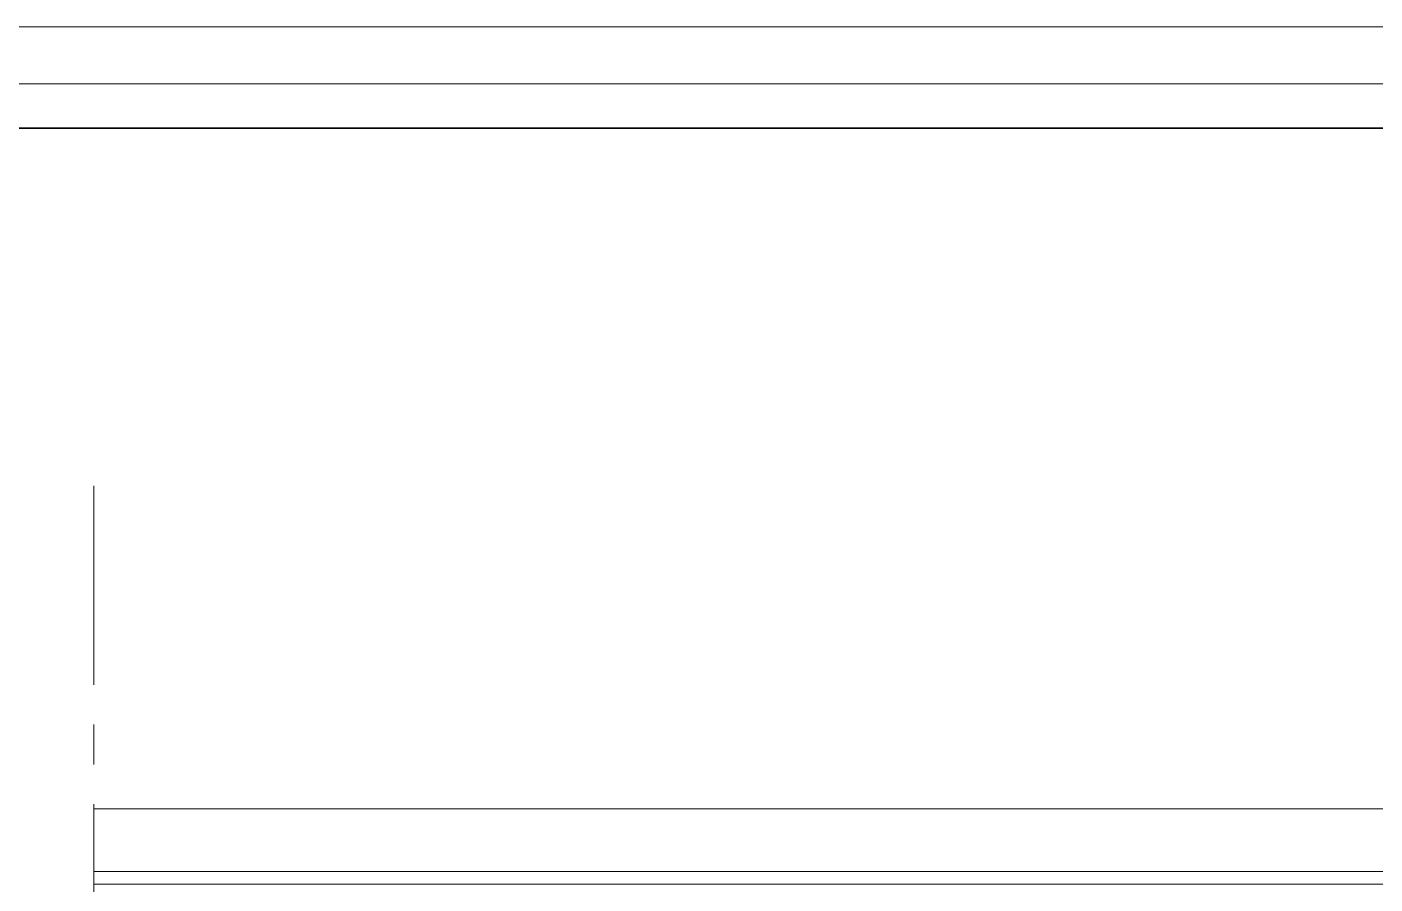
# Model space of a CAD drawing. Header units: inches. Extents: x 88947 to 296847, y 35049 to 161062.
# Drawn here: x 227494 to 229643, y 75686 to 77053 of the extents above; entities that cross this region are included whole.
import ezdxf

# ---------------------------------------------------------------- set-up
doc = ezdxf.new("R2010")
doc.units = ezdxf.units.IN
doc.header["$MEASUREMENT"] = 0
doc.linetypes.add('ACAD_ISO03W100', pattern=[30, 12, -18])
doc.linetypes.add('CENTER', pattern=[50.8, 31.75, -6.35, 6.35, -6.35])
for name, color, linetype, lineweight in [('A-Text', 30, 'Continuous', 9), ('A-Wall', 2, 'Continuous', 35), ('KHUNG 2', 144, 'Continuous', 18), ('NETMANH', 192, 'Continuous', 18), ('THAY', 3, 'Continuous', 18), ('TRUC', 252, 'ACAD_ISO03W100', 13)]:
    doc.layers.add(name, color=color, linetype=linetype, lineweight=lineweight)

# ---------------------------------------------------------------- blocks, each defined once
blk = doc.blocks.new('khung ten')
at = {"layer": 'A-Wall', "ltscale": 0.7}
blk.add_lwpolyline([(267204.1, -219099.4), (305804.1, -219099.4), (305804.1, -190799.4), (267204.1, -190799.4)], close=True, dxfattribs=at)
at = {"layer": 'KHUNG 2', "ltscale": 0.7}
blk.add_lwpolyline([(267004.1, -219299.4), (306004.1, -219299.4), (306004.1, -190599.4), (267004.1, -190599.4)], close=True, dxfattribs=at)
at = {"layer": 'NETMANH', "ltscale": 0.7}
blk.add_lwpolyline([(265004.1, -220042.3), (307004.1, -220042.3), (307004.1, -190342.3), (265004.1, -190342.3)], close=True, dxfattribs=at)

msp = doc.modelspace()

# ---------------------------------------------------------------- linework, layer by layer
at = {"layer": 'THAY'}
for p, q in [((227600.4, 75806.3), (231600.4, 75806.3)), ((227600.4, 75806.3), (227600.4, 75686.3)), ((227600.4, 75706.3), (231600.4, 75706.3)), ((227600.4, 75686.3), (231600.4, 75686.3))]:
    msp.add_line(p, q, dxfattribs=at)
at = {"layer": 'TRUC', "linetype": 'CENTER', "ltscale": 10}
msp.add_lwpolyline([(227600.4, 76321.7), (227600.4, 70470.2)], dxfattribs=at)

# ---------------------------------------------------------------- block references
at = {"layer": 'A-Text', "xscale": 0.3535714285681024, "yscale": 0.3535714286845177, "zscale": 0.3535714286832132}
msp.add_blockref('khung ten', (128899.4, 144353.1), dxfattribs=at)

doc.saveas('drawing.dxf')
